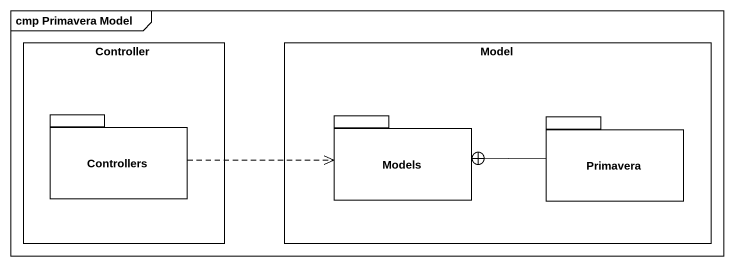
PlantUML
@startuml
mainframe cmp Primavera Model
rectangle Controller {
  package Controllers {
  }
}
rectangle Model {
  package Models {
  }
  package Primavera {
  }
}
Controllers .right.> Models
Primavera -left-+ Models
@enduml
